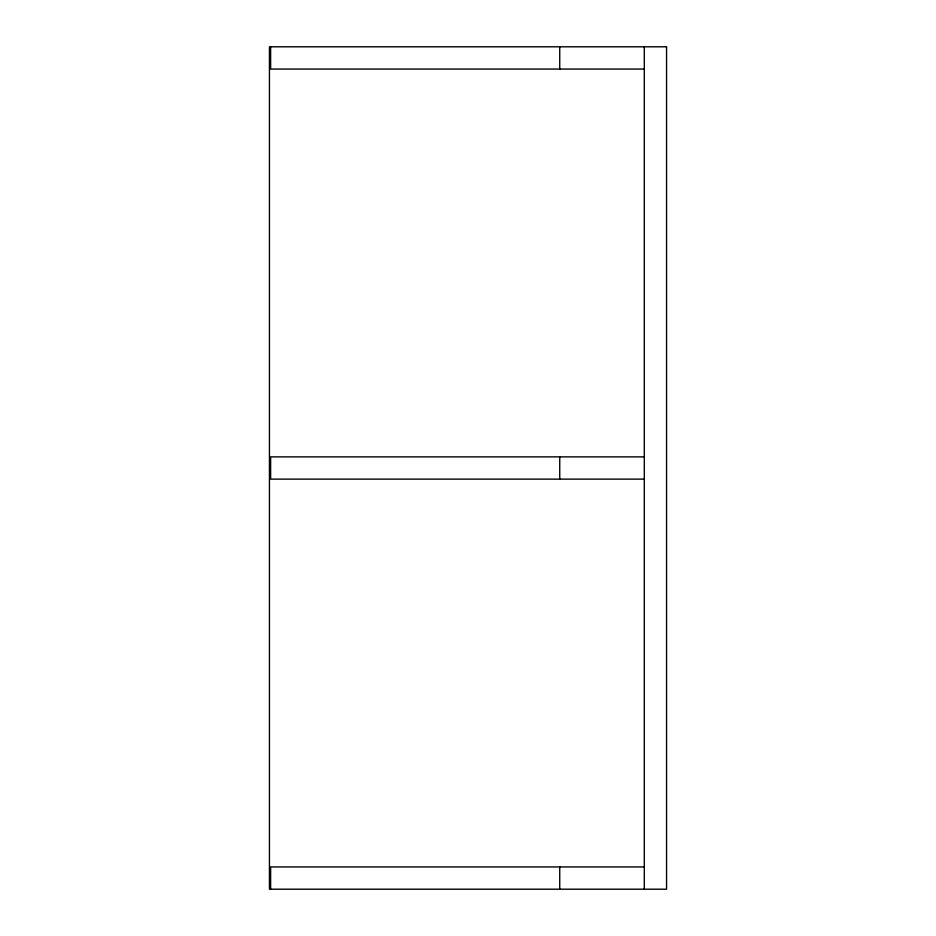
<?xml version="1.0" encoding="UTF-8"?>
<svg xmlns="http://www.w3.org/2000/svg" width="936" height="936" viewBox="0 0 936 936"><rect width="100%" height="100%" fill="white"/><g stroke="black" fill="none" stroke-linecap="round" stroke-linejoin="round"><path stroke-width="1.4" d="M644.307 69.065L270.633 69.065L270.633 46.8M644.307 456.873L270.633 456.873L270.633 479.127L644.307 479.127M644.307 866.935L270.633 866.935L270.633 889.2M644.307 46.8L644.307 889.2M559.74 46.8L559.74 69.065M559.74 456.873L559.74 479.127M559.74 866.935L559.74 889.2M666.561 46.8L269.439 46.8L269.439 889.2L666.561 889.2L666.561 46.8"/></g></svg>
